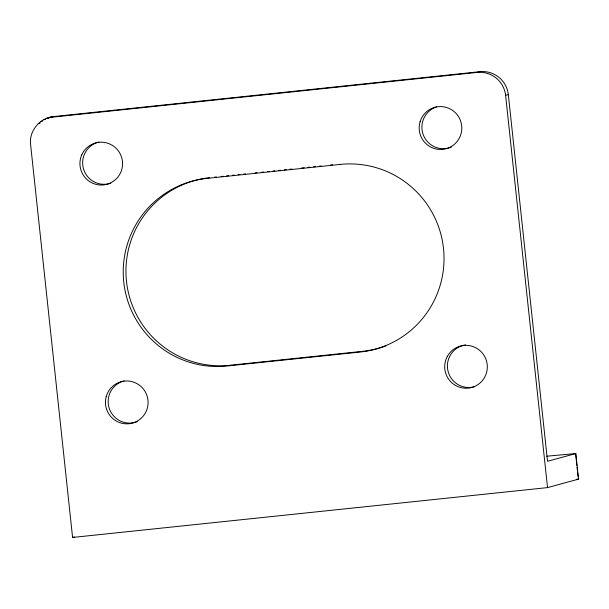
<?xml version="1.0" encoding="UTF-8"?>
<svg xmlns="http://www.w3.org/2000/svg" width="609" height="609" viewBox="0 0 609 609"><rect width="100%" height="100%" fill="white"/><g stroke="black" fill="none" stroke-linecap="round" stroke-linejoin="round"><path stroke-width="0.91" d="M575.817 453.553L547.514 461.279L508.325 94.57A25.936 25.784 74.8 0 0 480.143 71.656L52.755 116.662C39.273 118.39 28.585 131.567 30.663 145.155L72.585 537.45L547.529 487.603L578.55 479.138L575.817 453.553L546.745 456.21M47.989 118.298L49.527 117.613L46.809 118.352M52.755 116.662L50.037 117.408L477.426 72.395L480.143 71.656M43.734 119.729L45.546 119.235M40.872 121.503L42.683 121.008M38.276 123.65L40.087 123.163M477.426 72.395A25.936 25.784 74.8 0 1 505.607 95.308L508.325 94.57M72.585 537.45L74.397 536.955M214.459 177.158L216.347 176.96M221.075 176.458L222.963 176.26M226.738 175.864L228.626 175.666M232.402 175.27L234.29 175.072M238.073 174.676L239.961 174.478M243.737 174.083L245.625 173.885M255.072 172.895L256.96 172.697M261.68 172.202L263.568 172.004M267.343 171.601L269.231 171.403M273.015 171.007L274.903 170.809M278.678 170.413L280.566 170.215M284.342 169.82L286.23 169.622M290.013 169.226L291.901 169.028M301.341 168.038L304.173 167.741M307.956 167.346L309.844 167.148M313.62 166.752L315.508 166.546M319.283 166.15L321.171 165.952M330.618 164.963L332.506 164.765M576.533 479.176L578.55 479.138M575.596 453.515L576.86 465.398M577.058 467.225L577.446 470.879M577.644 472.706L578.032 476.36M505.607 95.308L547.529 487.603M209.74 177.653A94.357 93.794 74.8 0 0 126.474 281.251A94.357 93.794 74.8 0 0 229.791 365.271L362.941 351.294A94.357 93.794 74.8 0 0 385.878 345.897M110.777 183.21A21.444 21.315 74.8 0 1 83.471 168.777A21.444 21.315 74.8 0 1 98.932 142.034M133.988 422.631A21.444 21.315 74.8 0 1 108.737 406.591A21.444 21.315 74.8 0 1 124.069 380.914M137.535 421.535A21.444 21.315 74.8 0 1 134.886 422.418M474.677 386.662A21.444 21.315 74.8 0 1 448.247 371.977A21.444 21.315 74.8 0 1 462.779 345.463M463.67 345.219A21.444 21.315 74.8 0 1 465.497 344.861M451.581 147.02A21.444 21.315 74.8 0 1 423.247 134.756A21.444 21.315 74.8 0 1 436.584 106.88M340.18 164.415L207.022 178.391A94.357 93.794 74.8 0 0 123.756 281.99A94.357 93.794 74.8 0 0 227.073 366.009L360.231 352.032A94.357 93.794 74.8 0 0 443.497 248.434A94.357 93.794 74.8 0 0 340.18 164.415M81.743 154.884A21.444 21.315 74.8 0 0 103.522 184.938A21.444 21.315 74.8 0 0 118.466 151.032A21.444 21.315 74.8 0 0 81.743 154.884M106.194 396.687A21.444 21.315 74.8 0 0 132.176 423.156A21.444 21.315 74.8 0 0 141.92 387.377A21.444 21.315 74.8 0 0 106.194 396.687M447.326 356.417A21.444 21.315 74.8 0 0 466.456 388.238A21.444 21.315 74.8 0 0 484.246 355.755A21.444 21.315 74.8 0 0 447.326 356.417M420.088 121.724A21.444 21.315 74.8 0 0 445.324 148.908A21.444 21.315 74.8 0 0 456.065 113.419A21.444 21.315 74.8 0 0 420.088 121.724"/></g></svg>
